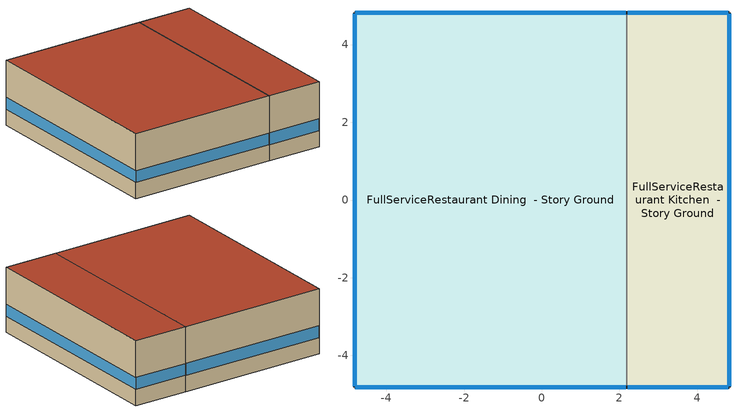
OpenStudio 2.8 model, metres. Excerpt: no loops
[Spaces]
FullServiceRestaurant Dining  - Story Ground
 floor ground: -4.82,-4.82 -4.82,4.82 2.19,4.82 2.19,-4.82 z0
 wall outside: 2.19,4.82 -4.82,4.82 -4.82,-4.82 2.19,-4.82 z0:3.05
 wall to FullServiceRestaurant Kitchen  - Story Ground: 2.19,-4.82 2.19,4.82 z0:3.05
 window: 2.16,4.82 -4.79,4.82 / -4.82,4.79 -4.82,-4.79 / -4.79,-4.82 2.16,-4.82 z0.76:1.31
 roof outside: 2.19,-4.82 2.19,4.82 -4.82,4.82 -4.82,-4.82 z3.05
FullServiceRestaurant Kitchen  - Story Ground
 floor ground: 2.19,-4.82 2.19,4.82 4.82,4.82 4.82,-4.82 z0
 wall outside: 2.19,-4.82 4.82,-4.82 4.82,4.82 2.19,4.82 z0:3.05
 window: 4.82,-4.79 4.82,4.79 z0.76:1.31; 4.79,4.82 2.22,4.82 / 2.22,-4.82 4.79,-4.82 z0.76:1.32
 roof outside: 4.82,-4.82 4.82,4.82 2.19,4.82 2.19,-4.82 z3.05
[Schedule:Ruleset]
Name | Default Day Schedule | Summer Design Day Schedule | Winter Design Day Schedule
RestaurantSitDown Kitchen Exhaust Fan Balanced Exhaust Fraction Schedule | RestaurantSitDown Kitchen Exhaust Fan Balanced Exhaust Fraction Schedule Default | RestaurantSitDown Kitchen Exhaust Fan Balanced Exhaust Fraction Schedule Summer Design Day | RestaurantSitDown Kitchen Exhaust Fan Balanced Exhaust Fraction Schedule Winter Design Day
Always Off | Always Off Default | Always Off Summer Design Day | Always Off Winter Design Day
Always On | Always On Default
door_wi_sched | door_wi_sched Default
Refrigeration Defrost Schedule | Refrigeration Defrost Schedule Default - Full Service Restaurant Freezer
Refrigeration Dripdown Schedule | Refrigeration Dripdown Schedule Default - Full Service Restaurant Freezer
[Schedule:Day]
RestaurantSitDown Kitchen Exhaust Fan Balanced Exhaust Fraction Schedule Default; RestaurantSitDown Kitchen Exhaust Fan Balanced Exhaust Fraction Schedule Default 1; autogen Schedule Rule 7 1_day_sch; autogen RestaurantSitDown Kitchen Exhaust Fan Balanced Exhaust Fraction Schedule 2_day_sch: Yes, 1, 0, 0.93371, 5, 0, 0, 24, 0, 0.93371
RestaurantSitDown Kitchen Exhaust Fan Balanced Exhaust Fraction Schedule Winter Design Day; RestaurantSitDown Kitchen Exhaust Fan Balanced Exhaust Fraction Schedule Summer Design Day: 1, 0, 0.93371, 5, 0, 0, 24, 0, 0.93371
Always Off Default; Always Off Winter Design Day; Always Off Summer Design Day: 24, 0, 0
Always On Default: 24, 0, 1
door_wi_sched Default: 6, 0, 0, 22, 0, 0.0625, 24, 0, 0
Refrigeration Defrost Schedule Default - Full Service Restaurant Freezer; Refrigeration Dripdown Schedule Default - Full Service Restaurant Freezer: 0, 45, 0, 24, 0, 0
[Schedule:Rule] Schedule Ruleset=RestaurantSitDown Kitchen Exhaust Fan Balanced Exhaust Fraction Schedule; Apply Saturday=Yes
Schedule Rule 7: Rule Order=0; Day Schedule=RestaurantSitDown Kitchen Exhaust Fan Balanced Exhaust Fraction Schedule Default 1
autogen Schedule Rule 7 1: Rule Order=1; Day Schedule=autogen Schedule Rule 7 1_day_sch; Apply Sunday=Yes; Apply Monday=Yes; Apply Tuesday=Yes; Apply Wednesday=Yes; Apply Thursday=Yes; Apply Friday=Yes; Date Specification Type=SpecificDates; Specific Month 1=12; Specific Day 1=31
autogen RestaurantSitDown Kitchen Exhaust Fan Balanced Exhaust Fraction Schedule 2: Rule Order=2; Day Schedule=autogen RestaurantSitDown Kitchen Exhaust Fan Balanced Exhaust Fraction Schedule 2_day_sch; Apply Sunday=Yes; Apply Monday=Yes; Apply Tuesday=Yes; Apply Wednesday=Yes; Apply Thursday=Yes; Apply Friday=Yes; Date Specification Type=SpecificDates; Specific Month 1=1; Specific Day 1=3; Specific Month 2=1; Specific Day 2=10; Specific Month 3=1; Specific Day 3=17; Specific Month 4=1; Specific Day 4=24; Specific Month 5=1; Specific Day 5=31; Specific Month 6=2; Specific Day 6=7; Specific Month 7=2; Specific Day 7=14; Specific Month 8=2; Specific Day 8=21; Specific Month 9=2; Specific Day 9=28; Specific Month 10=3; Specific Day 10=6; Specific Month 11=3; Specific Day 11=13; Specific Month 12=3; Specific Day 12=20; Specific Month 13=3; Specific Day 13=27; Specific Month 14=4; Specific Day 14=3; Specific Month 15=4; Specific Day 15=10; Specific Month 16=4; Specific Day 16=17; Specific Month 17=4; Specific Day 17=24; Specific Month 18=5; Specific Day 18=1; Specific Month 19=5; Specific Day 19=8; Specific Month 20=5; Specific Day 20=15; Specific Month 21=5; Specific Day 21=22; Specific Month 22=5; Specific Day 22=29; Specific Month 23=6; Specific Day 23=5; Specific Month 24=6; Specific Day 24=12; Specific Month 25=6; Specific Day 25=19; Specific Month 26=6; Specific Day 26=26; Specific Month 27=7; Specific Day 27=3; Specific Month 28=7; Specific Day 28=10; Specific Month 29=7; Specific Day 29=17; Specific Month 30=7; Specific Day 30=24; Specific Month 31=7; Specific Day 31=31; Specific Month 32=8; Specific Day 32=7; Specific Month 33=8; Specific Day 33=14; Specific Month 34=8; Specific Day 34=21; Specific Month 35=8; Specific Day 35=28; Specific Month 36=9; Specific Day 36=4; Specific Month 37=9; Specific Day 37=11; Specific Month 38=9; Specific Day 38=18; Specific Month 39=9; Specific Day 39=25; Specific Month 40=10; Specific Day 40=2; Specific Month 41=10; Specific Day 41=9; Specific Month 42=10; Specific Day 42=16; Specific Month 43=10; Specific Day 43=23; Specific Month 44=10; Specific Day 44=30; Specific Month 45=11; Specific Day 45=6; Specific Month 46=11; Specific Day 46=13; Specific Month 47=11; Specific Day 47=20; Specific Month 48=11; Specific Day 48=27; Specific Month 49=12; Specific Day 49=4; Specific Month 50=12; Specific Day 50=11; Specific Month 51=12; Specific Day 51=18; Specific Month 52=12; Specific Day 52=25
[Curve:Bicubic] Minimum Value of x=-40; Maximum Value of x=-17.8; Minimum Value of y=10; Maximum Value of y=48.9
Name | Coefficient1 Constant | Coefficient2 x | Coefficient3 x**2 | Coefficient4 y | Coefficient5 y**2 | Coefficient6 x*y | Coefficient7 x**3 | Coefficient8 y**3 | Coefficient9 x**2*y | Coefficient10 x*y**2
LT_compressor_power_smallandold | 4018 | 95 | 1.507 | 5.705 | 1.247 | -1.381 | 0.01277 | -0.007518 | -0.02424 | 0.02917
LT_compressor_capacity_smallandold | 23500 | 816.7 | 10.7 | -28.24 | 0.1131 | -0.4553 | 0.05604 | -0.00412 | -0.006728 | 0.006782
[Curve:Linear]
Condenser Heat Rejection Function of Temperature: Coefficient1 Constant=0; Coefficient2 x=22000; Minimum Value of x=-50; Maximum Value of x=50
[Curve:Cubic]
Name | Coefficient1 Constant | Coefficient2 x | Coefficient3 x**2 | Coefficient4 x**3 | Minimum Value of x | Maximum Value of x
DXHEAT-NECB2011-REF-CAPFT | 0.729 | 0.0319 | 0.000136 | -8.75e-06 | -20 | 20
DXHEAT-NECB2011-REF-CAPFFLOW | 0.84 | 0.16 | 0 | 0 | 0.5 | 1.5
DXHEAT-NECB2011-REF-EIRFT | 1.2183 | -0.03612 | 0.00142 | -2.68e-05 | -20 | 20
DXHEAT-NECB2011-REF-PLFFPLR | 0.3696 | 2.3362 | -2.9577 | 1.2596 | 0.7 | 1
[Curve:Quadratic]
Name | Coefficient1 Constant | Coefficient2 x | Coefficient3 x**2 | Minimum Value of x | Maximum Value of x
DXHEAT-NECB2011-REF-EIRFFLOW | 1.3824 | -0.4336 | 0.0512 | 0 | 1
HPACCoolCapFFF | 0.8 | 0.2 | 0 | 0.5 | 1.5
HPACCOOLEIRFFF | 1.156 | -0.1816 | 0.0256 | 0.5 | 1.5
HPACCOOLPLFFPLR | 0.85 | 0.15 | 0 | 0 | 1
[Curve:Biquadratic] Minimum Value of x=12.77778; Maximum Value of x=23.88889; Minimum Value of y=21.11111; Maximum Value of y=46.11111
Name | Coefficient1 Constant | Coefficient2 x | Coefficient3 x**2 | Coefficient4 y | Coefficient5 y**2 | Coefficient6 x*y
Zone FullServiceRestaurant Dining  - Story Ground PTHP Htg Coil Defrost EIR Func of Temp Curve; Zone FullServiceRestaurant Kitchen  - Story Ground PTHP Htg Coil Defrost EIR Func of Temp Curve; HPACCOOLEIRFT | 0.297145 | 0.0430933 | -0.000748766 | 0.00597727 | 0.000482112 | -0.000956448
HPACCoolCapFT | 0.766956 | 0.0107756 | -4.14703e-05 | 0.00134961 | -0.000261144 | 0.000457488
